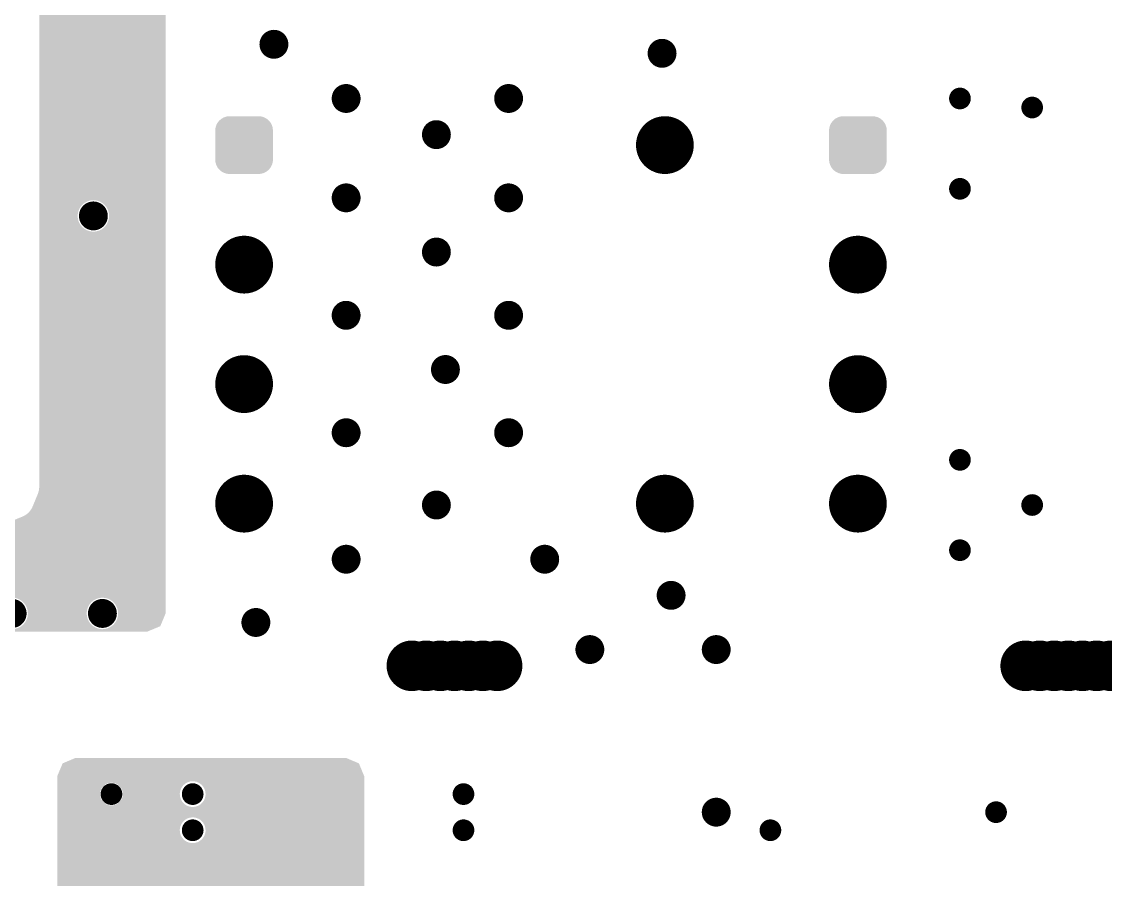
# Model space of a CAD drawing. Extents: x 295 to 953, y 10 to 290.
# Drawn here: x 757.1 to 820, y 122.7 to 172.5 of the extents above; entities that cross this region are included whole.
import ezdxf

# ---------------------------------------------------------------- set-up
doc = ezdxf.new("R2010")
doc.units = 0
doc.header["$LTSCALE"] = 5
doc.header["$MEASUREMENT"] = 0
doc.layers.get('0').update_dxf_attribs({"linetype": 'CONTINUOUS', "lineweight": 25})

msp = doc.modelspace()

# ---------------------------------------------------------------- linework, layer by layer
for points, const_width in [([(771.3, 171.171, 1), (772.138, 171.171, 1)], 0.838), ([(793.827, 170.647, 1), (794.665, 170.647, 1)], 0.838), ([(775.491, 168.028, 1), (776.329, 168.028, 1)], 0.838), ([(784.921, 168.028, 1), (785.759, 168.028, 1)], 0.838), ([(811.219, 168.028, 1), (811.848, 168.028, 1)], 0.629), ([(815.41, 167.504, 1), (816.039, 167.504, 1)], 0.629), ([(780.73, 165.932, 1), (781.568, 165.932, 1)], 0.838), ([(793.571, 165.325, 1), (795.247, 165.325, 1)], 1.676), ([(775.491, 162.265, 1), (776.329, 162.265, 1)], 0.838), ([(784.921, 162.265, 1), (785.759, 162.265, 1)], 0.838), ([(811.219, 162.789, 1), (811.848, 162.789, 1)], 0.629), ([(760.823, 161.218, 1), (761.661, 161.218, 1)], 0.838), ([(769.15, 158.393, 1), (770.827, 158.393, 1)], 1.676), ([(780.73, 159.122, 1), (781.568, 159.122, 1)], 0.838), ([(804.774, 158.393, 1), (806.45, 158.393, 1)], 1.676), ([(775.491, 155.455, 1), (776.329, 155.455, 1)], 0.838), ([(784.921, 155.455, 1), (785.759, 155.455, 1)], 0.838), ([(769.15, 151.465, 1), (770.827, 151.465, 1)], 1.676), ([(781.254, 152.312, 1), (782.092, 152.312, 1)], 0.838), ([(804.774, 151.465, 1), (806.45, 151.465, 1)], 1.676), ([(775.491, 148.645, 1), (776.329, 148.645, 1)], 0.838), ([(784.921, 148.645, 1), (785.759, 148.645, 1)], 0.838), ([(811.219, 147.073, 1), (811.848, 147.073, 1)], 0.629), ([(769.15, 144.533, 1), (770.827, 144.533, 1)], 1.676), ([(793.571, 144.533, 1), (795.247, 144.533, 1)], 1.676), ([(804.774, 144.533, 1), (806.45, 144.533, 1)], 1.676), ([(780.73, 144.454, 1), (781.568, 144.454, 1)], 0.838), ([(815.41, 144.454, 1), (816.039, 144.454, 1)], 0.629), ([(775.491, 141.31, 1), (776.329, 141.31, 1)], 0.838), ([(787.016, 141.31, 1), (787.855, 141.31, 1)], 0.838), ([(811.219, 141.834, 1), (811.848, 141.834, 1)], 0.629), ([(794.351, 139.215, 1), (795.189, 139.215, 1)], 0.838), ([(756.108, 138.167, 1), (756.946, 138.167, 1)], 0.838), ([(761.346, 138.167, 1), (762.185, 138.167, 1)], 0.838), ([(770.252, 137.643, 1), (771.091, 137.643, 1)], 0.838), ([(778.991, 135.129, 1), (780.457, 135.129, 1)], 1.467), ([(779.816, 135.129, 1), (781.283, 135.129, 1)], 1.467), ([(780.642, 135.129, 1), (782.109, 135.129, 1)], 1.467), ([(781.463, 135.129, 1), (782.93, 135.129, 1)], 1.467), ([(782.289, 135.129, 1), (783.756, 135.129, 1)], 1.467), ([(783.115, 135.129, 1), (784.581, 135.129, 1)], 1.467), ([(783.94, 135.129, 1), (785.407, 135.129, 1)], 1.467), ([(789.636, 136.072, 1), (790.474, 136.072, 1)], 0.838), ([(796.97, 136.072, 1), (797.808, 136.072, 1)], 0.838), ([(814.614, 135.129, 1), (816.081, 135.129, 1)], 1.467), ([(815.44, 135.129, 1), (816.907, 135.129, 1)], 1.467), ([(816.265, 135.129, 1), (817.732, 135.129, 1)], 1.467), ([(817.087, 135.129, 1), (818.554, 135.129, 1)], 1.467), ([(817.912, 135.129, 1), (819.379, 135.129, 1)], 1.467), ([(818.738, 135.129, 1), (820.205, 135.129, 1)], 1.467), ([(819.564, 135.129, 1), (821.031, 135.129, 1)], 1.467), ([(761.975, 127.69, 1), (762.604, 127.69, 1)], 0.629), ([(766.69, 127.69, 1), (767.319, 127.69, 1)], 0.629), ([(782.406, 127.69, 1), (783.035, 127.69, 1)], 0.629), ([(796.97, 126.642, 1), (797.808, 126.642, 1)], 0.838), ([(813.315, 126.642, 1), (813.944, 126.642, 1)], 0.629), ([(766.69, 125.594, 1), (767.319, 125.594, 1)], 0.629), ([(782.406, 125.594, 1), (783.035, 125.594, 1)], 0.629), ([(800.218, 125.594, 1), (800.847, 125.594, 1)], 0.629)]:
    msp.add_lwpolyline(points, format="xyb", close=True, dxfattribs=dict(const_width=const_width))
for points in [[(758.098, 162.131), (758.098, 175.496), (765.433, 162.131), (765.433, 175.496)], [(768.461, 166.636), (768.549, 166.747), (771.518, 166.636), (771.425, 166.747)], [(768.549, 166.747), (768.57, 166.764), (771.425, 166.747), (771.41, 166.764)], [(768.57, 166.764), (768.677, 166.855), (771.41, 166.764), (771.297, 166.855)], [(768.677, 166.855), (768.702, 166.868), (771.297, 166.855), (771.279, 166.868)], [(768.702, 166.868), (768.824, 166.935), (771.279, 166.868), (771.148, 166.935)], [(768.824, 166.935), (768.854, 166.944), (771.148, 166.935), (771.13, 166.944)], [(768.854, 166.944), (768.984, 166.984), (771.13, 166.944), (770.985, 166.984)], [(768.984, 166.984), (769.029, 166.989), (770.985, 166.984), (770.969, 166.989)], [(769.029, 166.989), (769.15, 167.001), (770.969, 166.989), (770.827, 167.001)], [(804.085, 166.636), (804.172, 166.747), (807.142, 166.636), (807.049, 166.747)], [(804.172, 166.747), (804.193, 166.764), (807.049, 166.747), (807.034, 166.764)], [(804.193, 166.764), (804.3, 166.855), (807.034, 166.764), (806.92, 166.855)], [(804.3, 166.855), (804.325, 166.868), (806.92, 166.855), (806.903, 166.868)], [(804.325, 166.868), (804.447, 166.935), (806.903, 166.868), (806.772, 166.935)], [(804.447, 166.935), (804.477, 166.944), (806.772, 166.935), (806.753, 166.944)], [(804.477, 166.944), (804.607, 166.984), (806.753, 166.944), (806.609, 166.984)], [(804.607, 166.984), (804.653, 166.989), (806.609, 166.984), (806.592, 166.989)], [(804.653, 166.989), (804.774, 167.001), (806.592, 166.989), (806.45, 167.001)], [(768.312, 166.163), (768.324, 166.305), (771.665, 166.163), (771.65, 166.305)], [(768.312, 164.487), (768.312, 166.163), (771.665, 164.487), (771.665, 166.163)], [(768.324, 166.305), (768.331, 166.33), (771.65, 166.305), (771.648, 166.33)], [(768.331, 166.33), (768.369, 166.466), (771.648, 166.33), (771.606, 166.466)], [(768.369, 166.466), (768.381, 166.49), (771.606, 166.466), (771.599, 166.49)], [(768.381, 166.49), (768.445, 166.616), (771.599, 166.49), (771.53, 166.616)], [(768.445, 166.616), (768.461, 166.636), (771.53, 166.616), (771.518, 166.636)], [(803.935, 166.163), (803.948, 166.305), (807.288, 166.163), (807.274, 166.305)], [(803.935, 164.487), (803.935, 166.163), (807.288, 164.487), (807.288, 166.163)], [(803.948, 166.305), (803.954, 166.33), (807.274, 166.305), (807.272, 166.33)], [(803.954, 166.33), (803.992, 166.466), (807.272, 166.33), (807.229, 166.466)], [(803.992, 166.466), (804.004, 166.49), (807.229, 166.466), (807.222, 166.49)], [(804.004, 166.49), (804.068, 166.616), (807.222, 166.49), (807.153, 166.616)], [(804.068, 166.616), (804.085, 166.636), (807.153, 166.616), (807.142, 166.636)], [(768.326, 164.345), (768.312, 164.487), (771.653, 164.345), (771.665, 164.487)], [(768.329, 164.32), (768.326, 164.345), (771.646, 164.32), (771.653, 164.345)], [(768.371, 164.183), (768.329, 164.32), (771.608, 164.183), (771.646, 164.32)], [(768.378, 164.16), (768.371, 164.183), (771.596, 164.16), (771.608, 164.183)], [(768.447, 164.034), (768.378, 164.16), (771.532, 164.034), (771.596, 164.16)], [(803.95, 164.345), (803.935, 164.487), (807.276, 164.345), (807.288, 164.487)], [(803.952, 164.32), (803.95, 164.345), (807.269, 164.32), (807.276, 164.345)], [(803.994, 164.183), (803.952, 164.32), (807.231, 164.183), (807.269, 164.32)], [(804.002, 164.16), (803.994, 164.183), (807.22, 164.16), (807.231, 164.183)], [(804.071, 164.034), (804.002, 164.16), (807.156, 164.034), (807.22, 164.16)], [(768.458, 164.013), (768.447, 164.034), (771.515, 164.013), (771.532, 164.034)], [(768.551, 163.903), (768.458, 164.013), (771.428, 163.903), (771.515, 164.013)], [(768.566, 163.885), (768.551, 163.903), (771.407, 163.885), (771.428, 163.903)], [(768.68, 163.795), (768.566, 163.885), (771.3, 163.795), (771.407, 163.885)], [(768.698, 163.781), (768.68, 163.795), (771.275, 163.781), (771.3, 163.795)], [(768.828, 163.715), (768.698, 163.781), (771.153, 163.715), (771.275, 163.781)], [(768.847, 163.705), (768.828, 163.715), (771.123, 163.705), (771.153, 163.715)], [(768.992, 163.665), (768.847, 163.705), (770.993, 163.665), (771.123, 163.705)], [(769.008, 163.66), (768.992, 163.665), (770.947, 163.66), (770.993, 163.665)], [(769.15, 163.648), (769.008, 163.66), (770.827, 163.648), (770.947, 163.66)], [(804.082, 164.013), (804.071, 164.034), (807.139, 164.013), (807.156, 164.034)], [(804.175, 163.903), (804.082, 164.013), (807.052, 163.903), (807.139, 164.013)], [(804.19, 163.885), (804.175, 163.903), (807.03, 163.885), (807.052, 163.903)], [(804.304, 163.795), (804.19, 163.885), (806.923, 163.795), (807.03, 163.885)], [(804.321, 163.781), (804.304, 163.795), (806.898, 163.781), (806.923, 163.795)], [(804.452, 163.715), (804.321, 163.781), (806.777, 163.715), (806.898, 163.781)], [(804.47, 163.705), (804.452, 163.715), (806.746, 163.705), (806.777, 163.715)], [(804.615, 163.665), (804.47, 163.705), (806.617, 163.665), (806.746, 163.705)], [(804.632, 163.66), (804.615, 163.665), (806.571, 163.66), (806.617, 163.665)], [(804.774, 163.648), (804.632, 163.66), (806.45, 163.648), (806.571, 163.66)], [(758.098, 162.114), (758.098, 162.131), (761.068, 162.114), (761.242, 162.131)], [(758.098, 162.065), (758.098, 162.114), (760.9, 162.065), (761.068, 162.114)], [(758.098, 161.984), (758.098, 162.065), (760.745, 161.984), (760.9, 162.065)], [(758.098, 161.876), (758.098, 161.984), (760.608, 161.876), (760.745, 161.984)], [(758.098, 161.743), (758.098, 161.876), (760.494, 161.743), (760.608, 161.876)], [(758.098, 161.591), (758.098, 161.743), (760.408, 161.591), (760.494, 161.743)], [(761.449, 162.107), (761.276, 162.131), (765.433, 162.107), (765.433, 162.131)], [(761.615, 162.051), (761.449, 162.107), (765.433, 162.051), (765.433, 162.107)], [(761.767, 161.965), (761.615, 162.051), (765.433, 161.965), (765.433, 162.051)], [(761.9, 161.851), (761.767, 161.965), (765.433, 161.851), (765.433, 161.965)], [(762.008, 161.714), (761.9, 161.851), (765.433, 161.714), (765.433, 161.851)], [(762.089, 161.559), (762.008, 161.714), (765.433, 161.559), (765.433, 161.714)], [(758.098, 161.425), (758.098, 161.591), (760.352, 161.425), (760.408, 161.591)], [(758.098, 161.252), (758.098, 161.425), (760.329, 161.252), (760.352, 161.425)], [(758.098, 161.218), (758.098, 161.252), (760.328, 161.218), (760.329, 161.252)], [(758.098, 161.044), (758.098, 161.218), (760.345, 161.044), (760.328, 161.218)], [(758.098, 160.876), (758.098, 161.044), (760.394, 160.876), (760.345, 161.044)], [(762.076, 160.844), (762.131, 161.01), (765.433, 160.844), (765.433, 161.01)], [(762.139, 161.392), (762.089, 161.559), (765.433, 161.392), (765.433, 161.559)], [(762.131, 161.01), (762.155, 161.183), (765.433, 161.01), (765.433, 161.183)], [(762.155, 161.218), (762.139, 161.392), (765.433, 161.218), (765.433, 161.392)], [(762.155, 161.183), (762.155, 161.218), (765.433, 161.183), (765.433, 161.218)], [(758.098, 160.721), (758.098, 160.876), (760.475, 160.721), (760.394, 160.876)], [(758.098, 160.584), (758.098, 160.721), (760.584, 160.584), (760.475, 160.721)], [(758.098, 160.47), (758.098, 160.584), (760.716, 160.47), (760.584, 160.584)], [(758.098, 160.384), (758.098, 160.47), (760.868, 160.384), (760.716, 160.47)], [(758.098, 160.328), (758.098, 160.384), (761.034, 160.328), (760.868, 160.384)], [(761.583, 160.37), (761.739, 160.451), (765.433, 160.37), (765.433, 160.451)], [(761.739, 160.451), (761.875, 160.559), (765.433, 160.451), (765.433, 160.559)], [(761.875, 160.559), (761.989, 160.692), (765.433, 160.559), (765.433, 160.692)], [(761.989, 160.692), (762.076, 160.844), (765.433, 160.692), (765.433, 160.844)], [(758.098, 160.305), (758.098, 160.328), (761.207, 160.305), (761.034, 160.328)], [(758.098, 160.304), (758.098, 160.305), (761.242, 160.304), (761.207, 160.305)], [(758.098, 145.501), (758.098, 160.304), (765.433, 145.501), (765.433, 160.304)], [(761.242, 160.304), (761.416, 160.321), (765.433, 160.304), (765.433, 160.321)], [(761.416, 160.321), (761.583, 160.37), (765.433, 160.321), (765.433, 160.37)], [(758.019, 145.102), (758.075, 145.281), (765.433, 145.102), (765.433, 145.281)], [(758.075, 145.281), (758.098, 145.466), (765.433, 145.281), (765.433, 145.466)], [(758.098, 145.466), (758.098, 145.501), (765.433, 145.466), (765.433, 145.501)], [(757.713, 144.36), (758.019, 145.102), (765.433, 144.36), (765.433, 145.102)], [(757.458, 143.992), (757.583, 144.131), (765.433, 143.992), (765.433, 144.131)], [(757.583, 144.131), (757.682, 144.291), (765.433, 144.131), (765.433, 144.291)], [(757.682, 144.291), (757.713, 144.36), (765.433, 144.291), (765.433, 144.36)], [(648.085, 143.309), (648.085, 143.406), (765.433, 143.309), (765.433, 143.406)], [(756.003, 143.406), (756.189, 143.423), (765.433, 143.406), (765.433, 143.423)], [(756.189, 143.423), (756.37, 143.472), (765.433, 143.423), (765.433, 143.472)], [(756.37, 143.472), (756.402, 143.485), (765.433, 143.472), (765.433, 143.485)], [(756.402, 143.485), (757.144, 143.791), (765.433, 143.485), (765.433, 143.791)], [(757.144, 143.791), (757.31, 143.877), (765.433, 143.791), (765.433, 143.877)], [(757.31, 143.877), (757.458, 143.992), (765.433, 143.877), (765.433, 143.992)], [(690.217, 143.291), (689.995, 143.309), (765.433, 143.291), (765.433, 143.309)], [(690.425, 143.24), (690.217, 143.291), (765.433, 143.24), (765.433, 143.291)], [(690.622, 143.157), (690.425, 143.24), (765.433, 143.157), (765.433, 143.24)], [(690.705, 143.106), (690.622, 143.157), (765.433, 143.106), (765.433, 143.157)], [(754.497, 143.103), (754.431, 143.106), (765.433, 143.103), (765.433, 143.106)], [(754.652, 143.073), (754.497, 143.103), (765.433, 143.073), (765.433, 143.103)], [(754.798, 143.01), (754.652, 143.073), (765.433, 143.01), (765.433, 143.073)], [(754.927, 142.919), (754.798, 143.01), (765.433, 142.919), (765.433, 143.01)], [(755.033, 142.802), (754.927, 142.919), (765.433, 142.802), (765.433, 142.919)], [(755.113, 142.666), (755.033, 142.802), (765.433, 142.666), (765.433, 142.802)], [(755.084, 141.992), (755.146, 142.137), (765.433, 141.992), (765.433, 142.137)], [(755.163, 142.515), (755.113, 142.666), (765.433, 142.515), (765.433, 142.666)], [(755.146, 142.137), (755.177, 142.292), (765.433, 142.137), (765.433, 142.292)], [(755.179, 142.358), (755.163, 142.515), (765.433, 142.358), (765.433, 142.515)], [(755.177, 142.292), (755.179, 142.358), (765.433, 142.292), (765.433, 142.358)], [(700.254, 141.524), (700.234, 141.61), (765.433, 141.524), (765.433, 141.61)], [(700.271, 141.31), (700.254, 141.524), (765.433, 141.31), (765.433, 141.524)], [(754.431, 141.61), (754.589, 141.627), (765.433, 141.61), (765.433, 141.627)], [(754.589, 141.627), (754.739, 141.676), (765.433, 141.627), (765.433, 141.676)], [(754.739, 141.676), (754.875, 141.756), (765.433, 141.676), (765.433, 141.756)], [(754.875, 141.756), (754.992, 141.863), (765.433, 141.756), (765.433, 141.863)], [(754.992, 141.863), (755.084, 141.992), (765.433, 141.863), (765.433, 141.992)], [(700.234, 141.011), (700.253, 141.088), (765.433, 141.011), (765.433, 141.088)], [(700.253, 141.088), (700.271, 141.31), (765.433, 141.088), (765.433, 141.31)], [(754.497, 141.008), (754.431, 141.011), (765.433, 141.008), (765.433, 141.011)], [(754.652, 140.977), (754.497, 141.008), (765.433, 140.977), (765.433, 141.008)], [(754.798, 140.915), (754.652, 140.977), (765.433, 140.915), (765.433, 140.977)], [(754.927, 140.823), (754.798, 140.915), (765.433, 140.823), (765.433, 140.915)], [(755.033, 140.707), (754.927, 140.823), (765.433, 140.707), (765.433, 140.823)], [(755.113, 140.57), (755.033, 140.707), (765.433, 140.57), (765.433, 140.707)], [(755.163, 140.42), (755.113, 140.57), (765.433, 140.42), (765.433, 140.57)], [(755.179, 140.263), (755.163, 140.42), (765.433, 140.263), (765.433, 140.42)], [(755.177, 140.197), (755.179, 140.263), (765.433, 140.197), (765.433, 140.263)], [(754.739, 139.581), (754.875, 139.66), (765.433, 139.581), (765.433, 139.66)], [(754.875, 139.66), (754.992, 139.767), (765.433, 139.66), (765.433, 139.767)], [(754.992, 139.767), (755.084, 139.896), (765.433, 139.767), (765.433, 139.896)], [(755.084, 139.896), (755.146, 140.042), (765.433, 139.896), (765.433, 140.042)], [(755.146, 140.042), (755.177, 140.197), (765.433, 140.042), (765.433, 140.197)], [(703.725, 139.081), (703.839, 139.213), (765.433, 139.081), (765.433, 139.213)], [(703.839, 139.213), (703.925, 139.365), (765.433, 139.213), (765.433, 139.365)], [(703.925, 139.365), (703.976, 139.514), (765.433, 139.365), (765.433, 139.514)], [(754.431, 139.514), (754.589, 139.531), (765.433, 139.514), (765.433, 139.531)], [(754.589, 139.531), (754.739, 139.581), (765.433, 139.531), (765.433, 139.581)], [(756.561, 139.08), (756.527, 139.081), (761.759, 139.08), (761.766, 139.081)], [(756.681, 139.064), (756.561, 139.08), (761.592, 139.064), (761.759, 139.08)], [(756.735, 139.057), (756.681, 139.064), (761.567, 139.057), (761.592, 139.064)], [(756.86, 139.014), (756.735, 139.057), (761.424, 139.014), (761.567, 139.057)], [(756.9, 139.001), (756.86, 139.014), (761.398, 139.001), (761.424, 139.014)], [(757.018, 138.934), (756.9, 139.001), (761.269, 138.934), (761.398, 139.001)], [(761.8, 139.08), (761.766, 139.081), (765.433, 139.08), (765.433, 139.081)], [(761.973, 139.057), (761.8, 139.08), (765.433, 139.057), (765.433, 139.08)], [(762.139, 139.001), (761.973, 139.057), (765.433, 139.001), (765.433, 139.057)], [(762.291, 138.915), (762.139, 139.001), (765.433, 138.915), (765.433, 139.001)], [(757.052, 138.915), (757.018, 138.934), (761.245, 138.915), (761.269, 138.934)], [(757.157, 138.825), (757.052, 138.915), (761.132, 138.825), (761.245, 138.915)], [(757.185, 138.801), (757.157, 138.825), (761.111, 138.801), (761.132, 138.825)], [(757.271, 138.692), (757.185, 138.801), (761.018, 138.692), (761.111, 138.801)], [(757.294, 138.664), (757.271, 138.692), (761.002, 138.664), (761.018, 138.692)], [(757.358, 138.54), (757.294, 138.664), (760.932, 138.54), (761.002, 138.664)], [(757.374, 138.509), (757.358, 138.54), (760.921, 138.509), (760.932, 138.54)], [(757.414, 138.375), (757.374, 138.509), (760.876, 138.375), (760.921, 138.509)], [(757.424, 138.341), (757.414, 138.375), (760.871, 138.341), (760.876, 138.375)], [(762.424, 138.801), (762.291, 138.915), (765.433, 138.801), (765.433, 138.915)], [(762.532, 138.664), (762.424, 138.801), (765.433, 138.664), (765.433, 138.801)], [(762.613, 138.509), (762.532, 138.664), (765.433, 138.509), (765.433, 138.664)], [(762.662, 138.341), (762.613, 138.509), (765.433, 138.341), (765.433, 138.509)], [(757.291, 137.67), (757.361, 137.794), (760.999, 137.67), (760.935, 137.794)], [(757.361, 137.794), (757.371, 137.825), (760.935, 137.794), (760.918, 137.825)], [(757.371, 137.825), (757.417, 137.959), (760.918, 137.825), (760.879, 137.959)], [(757.417, 137.959), (757.421, 137.993), (760.879, 137.959), (760.869, 137.993)], [(757.421, 137.993), (757.44, 138.133), (760.869, 137.993), (760.855, 138.133)], [(757.437, 138.202), (757.424, 138.341), (760.853, 138.202), (760.871, 138.341)], [(757.44, 138.167), (757.437, 138.202), (760.852, 138.167), (760.853, 138.202)], [(757.44, 138.133), (757.44, 138.167), (760.855, 138.133), (760.852, 138.167)], [(762.513, 137.642), (762.599, 137.794), (765.215, 137.642), (765.278, 137.794)], [(762.599, 137.794), (762.655, 137.959), (765.278, 137.794), (765.347, 137.959)], [(762.655, 137.959), (762.679, 138.133), (765.347, 137.959), (765.419, 138.133)], [(762.679, 138.167), (762.662, 138.341), (765.433, 138.167), (765.433, 138.341)], [(762.679, 138.133), (762.679, 138.167), (765.419, 138.133), (765.433, 138.167)], [(648.147, 137.18), (648.117, 137.253), (764.532, 137.18), (764.709, 137.253)], [(648.293, 137.119), (648.147, 137.18), (764.385, 137.119), (764.531, 137.18)], [(648.147, 137.18), (648.147, 137.18), (764.531, 137.18), (764.532, 137.18)], [(756.527, 137.253), (756.534, 137.254), (761.766, 137.253), (761.731, 137.254)], [(756.534, 137.254), (756.701, 137.27), (761.731, 137.254), (761.611, 137.27)], [(756.701, 137.27), (756.725, 137.277), (761.611, 137.27), (761.558, 137.277)], [(756.725, 137.277), (756.869, 137.32), (761.558, 137.277), (761.432, 137.32)], [(756.869, 137.32), (756.894, 137.333), (761.432, 137.32), (761.392, 137.333)], [(756.894, 137.333), (757.024, 137.4), (761.392, 137.333), (761.274, 137.4)], [(757.024, 137.4), (757.048, 137.42), (761.274, 137.4), (761.24, 137.42)], [(757.048, 137.42), (757.161, 137.509), (761.24, 137.42), (761.136, 137.509)], [(757.161, 137.509), (757.181, 137.533), (761.136, 137.509), (761.107, 137.533)], [(757.181, 137.533), (757.274, 137.642), (761.107, 137.533), (761.021, 137.642)], [(757.274, 137.642), (757.291, 137.67), (761.021, 137.642), (760.999, 137.67)], [(761.766, 137.253), (761.94, 137.27), (764.709, 137.253), (764.749, 137.27)], [(761.94, 137.27), (762.107, 137.32), (764.749, 137.27), (764.869, 137.32)], [(762.107, 137.32), (762.262, 137.4), (764.869, 137.32), (765.064, 137.4)], [(762.262, 137.4), (762.295, 137.426), (765.064, 137.4), (765.126, 137.426)], [(762.295, 137.426), (762.399, 137.509), (765.126, 137.426), (765.16, 137.509)], [(762.399, 137.509), (762.513, 137.642), (765.16, 137.509), (765.215, 137.642)], [(759.457, 129.474), (760.198, 129.785), (776.651, 129.474), (775.91, 129.785)], [(759.146, 128.733), (759.457, 129.474), (776.958, 128.733), (776.651, 129.474)], [(759.146, 128.438), (759.146, 128.733), (776.958, 128.438), (776.958, 128.733)], [(759.146, 128.421), (759.146, 128.438), (766.847, 128.421), (767.004, 128.438)], [(759.146, 128.372), (759.146, 128.421), (766.697, 128.372), (766.847, 128.421)], [(759.146, 128.35), (759.146, 128.372), (766.659, 128.35), (766.697, 128.372)], [(759.146, 128.348), (759.146, 128.35), (762.242, 128.348), (762.289, 128.35)], [(759.146, 128.343), (759.146, 128.348), (762.196, 128.343), (762.242, 128.348)], [(759.146, 128.335), (759.146, 128.343), (762.149, 128.335), (762.196, 128.343)], [(759.146, 128.323), (759.146, 128.335), (762.104, 128.323), (762.149, 128.335)], [(759.146, 128.308), (759.146, 128.323), (762.059, 128.308), (762.104, 128.323)], [(759.146, 128.29), (759.146, 128.308), (762.016, 128.29), (762.059, 128.308)], [(762.322, 128.349), (762.289, 128.35), (766.658, 128.349), (766.659, 128.35)], [(762.369, 128.345), (762.322, 128.349), (766.651, 128.345), (766.658, 128.349)], [(762.415, 128.338), (762.369, 128.345), (766.639, 128.338), (766.651, 128.345)], [(762.461, 128.327), (762.415, 128.338), (766.621, 128.327), (766.639, 128.338)], [(762.506, 128.313), (762.461, 128.327), (766.597, 128.313), (766.621, 128.327)], [(762.55, 128.296), (762.506, 128.313), (766.568, 128.296), (766.597, 128.313)], [(767.07, 128.435), (767.004, 128.438), (776.958, 128.435), (776.958, 128.438)], [(767.225, 128.404), (767.07, 128.435), (776.958, 128.404), (776.958, 128.435)], [(767.371, 128.342), (767.225, 128.404), (776.958, 128.342), (776.958, 128.404)], [(767.5, 128.25), (767.371, 128.342), (776.958, 128.25), (776.958, 128.342)], [(759.146, 128.269), (759.146, 128.29), (761.974, 128.269), (762.016, 128.29)], [(759.146, 128.245), (759.146, 128.269), (761.933, 128.245), (761.974, 128.269)], [(759.146, 128.227), (759.146, 128.245), (761.906, 128.227), (761.933, 128.245)], [(759.146, 128.108), (759.146, 128.227), (762.025, 128.108), (761.906, 128.227)], [(759.146, 128.073), (759.146, 128.108), (766.364, 128.073), (766.389, 128.108)], [(759.146, 128.034), (759.146, 128.073), (761.726, 128.034), (761.752, 128.073)], [(759.146, 127.993), (759.146, 128.034), (761.703, 127.993), (761.726, 128.034)], [(759.146, 127.95), (759.146, 127.993), (761.683, 127.95), (761.703, 127.993)], [(759.146, 127.906), (759.146, 127.95), (761.666, 127.906), (761.683, 127.95)], [(759.146, 127.861), (759.146, 127.906), (761.652, 127.861), (761.666, 127.906)], [(759.146, 127.816), (759.146, 127.861), (761.642, 127.816), (761.652, 127.861)], [(759.146, 127.769), (759.146, 127.816), (761.634, 127.769), (761.642, 127.816)], [(759.146, 127.722), (759.146, 127.769), (761.63, 127.722), (761.634, 127.769)], [(759.146, 127.675), (759.146, 127.722), (761.63, 127.675), (761.63, 127.722)], [(759.146, 127.628), (759.146, 127.675), (761.632, 127.628), (761.63, 127.675)], [(761.871, 127.954), (761.752, 128.073), (762.708, 127.954), (762.827, 128.073)], [(761.795, 127.696), (761.796, 127.724), (762.784, 127.696), (762.782, 127.724)], [(761.795, 127.683), (761.795, 127.696), (762.784, 127.683), (762.784, 127.696)], [(761.796, 127.655), (761.795, 127.683), (762.783, 127.655), (762.784, 127.683)], [(761.796, 127.724), (761.798, 127.737), (762.782, 127.724), (762.782, 127.737)], [(761.798, 127.737), (761.801, 127.764), (762.782, 127.737), (762.778, 127.764)], [(761.801, 127.764), (761.803, 127.777), (762.778, 127.764), (762.776, 127.777)], [(761.803, 127.777), (761.808, 127.804), (762.776, 127.777), (762.77, 127.804)], [(761.808, 127.804), (761.812, 127.817), (762.77, 127.804), (762.767, 127.817)], [(761.812, 127.817), (761.819, 127.843), (762.767, 127.817), (762.759, 127.843)], [(761.819, 127.843), (761.824, 127.856), (762.759, 127.843), (762.755, 127.856)], [(761.824, 127.856), (761.834, 127.881), (762.755, 127.856), (762.745, 127.881)], [(761.834, 127.881), (761.839, 127.893), (762.745, 127.881), (762.74, 127.893)], [(761.839, 127.893), (761.851, 127.918), (762.74, 127.893), (762.728, 127.918)], [(761.851, 127.918), (761.858, 127.93), (762.728, 127.918), (762.722, 127.93)], [(761.858, 127.93), (761.871, 127.954), (762.722, 127.93), (762.708, 127.954)], [(762.025, 128.108), (762.055, 128.125), (762.554, 128.108), (762.524, 128.125)], [(762.055, 128.125), (762.061, 128.128), (762.524, 128.125), (762.518, 128.128)], [(762.061, 128.128), (762.092, 128.143), (762.518, 128.128), (762.487, 128.143)], [(762.092, 128.143), (762.098, 128.145), (762.487, 128.143), (762.481, 128.145)], [(762.098, 128.145), (762.129, 128.158), (762.481, 128.145), (762.449, 128.158)], [(762.129, 128.158), (762.136, 128.16), (762.449, 128.158), (762.443, 128.16)], [(762.136, 128.16), (762.169, 128.169), (762.443, 128.16), (762.41, 128.169)], [(762.169, 128.169), (762.176, 128.171), (762.41, 128.169), (762.404, 128.171)], [(762.176, 128.171), (762.208, 128.177), (762.404, 128.171), (762.369, 128.177)], [(762.208, 128.177), (762.217, 128.178), (762.369, 128.177), (762.364, 128.178)], [(762.217, 128.178), (762.249, 128.182), (762.364, 128.178), (762.328, 128.182)], [(762.249, 128.182), (762.261, 128.183), (762.328, 128.182), (762.324, 128.183)], [(762.261, 128.183), (762.289, 128.184), (762.324, 128.183), (762.289, 128.184)], [(762.559, 128.292), (762.55, 128.296), (766.56, 128.292), (766.568, 128.296)], [(762.554, 128.108), (762.631, 128.185), (766.389, 128.108), (766.444, 128.185)], [(762.593, 128.276), (762.559, 128.292), (766.543, 128.276), (766.56, 128.292)], [(762.634, 128.253), (762.593, 128.276), (766.518, 128.253), (766.543, 128.276)], [(762.631, 128.185), (762.673, 128.227), (766.444, 128.185), (766.49, 128.227)], [(762.673, 128.227), (762.634, 128.253), (766.49, 128.227), (766.518, 128.253)], [(762.837, 128.058), (762.827, 128.073), (766.354, 128.058), (766.364, 128.073)], [(762.838, 128.056), (762.837, 128.058), (766.352, 128.056), (766.354, 128.058)], [(762.862, 128.018), (762.838, 128.056), (766.336, 128.018), (766.352, 128.056)], [(762.884, 127.976), (762.862, 128.018), (766.318, 127.976), (766.336, 128.018)], [(762.903, 127.933), (762.884, 127.976), (766.299, 127.933), (766.318, 127.976)], [(762.911, 127.911), (762.903, 127.933), (766.29, 127.911), (766.299, 127.933)], [(762.919, 127.889), (762.911, 127.911), (766.285, 127.889), (766.29, 127.911)], [(762.931, 127.844), (762.919, 127.889), (766.277, 127.844), (766.285, 127.889)], [(762.941, 127.798), (762.931, 127.844), (766.267, 127.798), (766.277, 127.844)], [(762.946, 127.755), (762.941, 127.798), (766.259, 127.755), (766.267, 127.798)], [(762.947, 127.751), (762.946, 127.755), (766.259, 127.751), (766.259, 127.755)], [(762.949, 127.704), (762.947, 127.751), (766.257, 127.704), (766.259, 127.751)], [(762.949, 127.69), (762.949, 127.704), (766.256, 127.69), (766.257, 127.704)], [(762.949, 127.657), (762.949, 127.69), (766.26, 127.657), (766.256, 127.69)], [(767.606, 128.134), (767.5, 128.25), (776.958, 128.134), (776.958, 128.25)], [(767.686, 127.997), (767.606, 128.134), (776.958, 127.997), (776.958, 128.134)], [(767.736, 127.847), (767.686, 127.997), (776.958, 127.847), (776.958, 127.997)], [(767.752, 127.69), (767.736, 127.847), (776.958, 127.69), (776.958, 127.847)], [(767.75, 127.624), (767.752, 127.69), (776.958, 127.624), (776.958, 127.69)], [(759.146, 127.582), (759.146, 127.628), (761.638, 127.582), (761.632, 127.628)], [(759.146, 127.535), (759.146, 127.582), (761.648, 127.535), (761.638, 127.582)], [(759.146, 127.49), (759.146, 127.535), (761.66, 127.49), (761.648, 127.535)], [(759.146, 127.446), (759.146, 127.49), (761.676, 127.446), (761.66, 127.49)], [(759.146, 127.403), (759.146, 127.446), (761.695, 127.403), (761.676, 127.446)], [(759.146, 127.361), (759.146, 127.403), (761.717, 127.361), (761.695, 127.403)], [(759.146, 127.321), (759.146, 127.361), (761.742, 127.321), (761.717, 127.361)], [(759.146, 127.306), (759.146, 127.321), (761.752, 127.306), (761.742, 127.321)], [(759.146, 127.271), (759.146, 127.306), (766.387, 127.271), (766.367, 127.306)], [(759.146, 127.152), (759.146, 127.271), (761.906, 127.152), (762.025, 127.271)], [(759.146, 127.126), (759.146, 127.152), (761.945, 127.126), (761.906, 127.152)], [(759.146, 127.103), (759.146, 127.126), (761.986, 127.103), (761.945, 127.126)], [(759.146, 127.083), (759.146, 127.103), (762.029, 127.083), (761.986, 127.103)], [(759.146, 127.066), (759.146, 127.083), (762.073, 127.066), (762.029, 127.083)], [(759.146, 127.052), (759.146, 127.066), (762.118, 127.052), (762.073, 127.066)], [(759.146, 127.042), (759.146, 127.052), (762.164, 127.042), (762.118, 127.052)], [(759.146, 127.034), (759.146, 127.042), (762.21, 127.034), (762.164, 127.042)], [(761.752, 127.306), (761.871, 127.425), (762.827, 127.306), (762.708, 127.425)], [(761.797, 127.642), (761.796, 127.655), (762.781, 127.642), (762.783, 127.655)], [(761.801, 127.615), (761.797, 127.642), (762.778, 127.615), (762.781, 127.642)], [(761.803, 127.602), (761.801, 127.615), (762.776, 127.602), (762.778, 127.615)], [(761.809, 127.575), (761.803, 127.602), (762.771, 127.575), (762.776, 127.602)], [(761.812, 127.562), (761.809, 127.575), (762.767, 127.562), (762.771, 127.575)], [(761.82, 127.536), (761.812, 127.562), (762.759, 127.536), (762.767, 127.562)], [(761.824, 127.523), (761.82, 127.536), (762.755, 127.523), (762.759, 127.536)], [(761.834, 127.498), (761.824, 127.523), (762.745, 127.498), (762.755, 127.523)], [(761.839, 127.486), (761.834, 127.498), (762.74, 127.486), (762.745, 127.498)], [(761.851, 127.461), (761.839, 127.486), (762.728, 127.461), (762.74, 127.486)], [(761.857, 127.449), (761.851, 127.461), (762.721, 127.449), (762.728, 127.461)], [(761.871, 127.426), (761.857, 127.449), (762.708, 127.426), (762.721, 127.449)], [(761.871, 127.425), (761.871, 127.426), (762.708, 127.425), (762.708, 127.426)], [(762.055, 127.254), (762.025, 127.271), (762.524, 127.254), (762.554, 127.271)], [(762.061, 127.251), (762.055, 127.254), (762.518, 127.251), (762.524, 127.254)], [(762.092, 127.236), (762.061, 127.251), (762.487, 127.236), (762.518, 127.251)], [(762.098, 127.234), (762.092, 127.236), (762.481, 127.234), (762.487, 127.236)], [(762.13, 127.222), (762.098, 127.234), (762.449, 127.222), (762.481, 127.234)], [(762.136, 127.22), (762.13, 127.222), (762.442, 127.22), (762.449, 127.222)], [(762.169, 127.21), (762.136, 127.22), (762.41, 127.21), (762.442, 127.22)], [(762.175, 127.209), (762.169, 127.21), (762.403, 127.209), (762.41, 127.21)], [(762.21, 127.202), (762.175, 127.209), (762.371, 127.202), (762.403, 127.209)], [(762.215, 127.201), (762.21, 127.202), (762.362, 127.201), (762.371, 127.202)], [(762.251, 127.197), (762.215, 127.201), (762.33, 127.197), (762.362, 127.201)], [(762.255, 127.196), (762.251, 127.197), (762.318, 127.196), (762.33, 127.197)], [(762.289, 127.195), (762.255, 127.196), (762.289, 127.195), (762.318, 127.196)], [(762.398, 127.038), (762.444, 127.048), (766.636, 127.038), (766.623, 127.048)], [(762.444, 127.048), (762.489, 127.06), (766.623, 127.048), (766.606, 127.06)], [(762.489, 127.06), (762.533, 127.076), (766.606, 127.06), (766.583, 127.076)], [(762.533, 127.076), (762.576, 127.095), (766.583, 127.076), (766.557, 127.095)], [(762.579, 127.246), (762.554, 127.271), (766.402, 127.246), (766.387, 127.271)], [(762.576, 127.095), (762.618, 127.117), (766.557, 127.095), (766.526, 127.117)], [(762.673, 127.152), (762.579, 127.246), (766.488, 127.152), (766.402, 127.246)], [(762.618, 127.117), (762.637, 127.129), (766.526, 127.117), (766.509, 127.129)], [(762.637, 127.129), (762.658, 127.142), (766.509, 127.129), (766.497, 127.142)], [(762.658, 127.142), (762.673, 127.152), (766.497, 127.142), (766.488, 127.152)], [(762.827, 127.306), (762.853, 127.346), (766.367, 127.306), (766.344, 127.346)], [(762.853, 127.346), (762.873, 127.382), (766.344, 127.346), (766.322, 127.382)], [(762.873, 127.382), (762.876, 127.387), (766.322, 127.382), (766.321, 127.387)], [(762.876, 127.387), (762.896, 127.429), (766.321, 127.387), (766.307, 127.429)], [(762.896, 127.429), (762.913, 127.473), (766.307, 127.429), (766.293, 127.473)], [(762.913, 127.473), (762.927, 127.518), (766.293, 127.473), (766.278, 127.518)], [(762.927, 127.518), (762.93, 127.532), (766.278, 127.518), (766.273, 127.532)], [(762.93, 127.532), (762.937, 127.564), (766.273, 127.532), (766.27, 127.564)], [(762.937, 127.564), (762.945, 127.61), (766.27, 127.564), (766.265, 127.61)], [(762.945, 127.61), (762.949, 127.657), (766.265, 127.61), (766.26, 127.657)], [(767.312, 127.008), (767.448, 127.087), (776.958, 127.008), (776.958, 127.087)], [(767.448, 127.087), (767.565, 127.194), (776.958, 127.087), (776.958, 127.194)], [(767.565, 127.194), (767.657, 127.323), (776.958, 127.194), (776.958, 127.323)], [(767.657, 127.323), (767.719, 127.469), (776.958, 127.323), (776.958, 127.469)], [(767.719, 127.469), (767.75, 127.624), (776.958, 127.469), (776.958, 127.624)], [(759.146, 127.03), (759.146, 127.034), (762.257, 127.03), (762.21, 127.034)], [(759.146, 126.975), (759.146, 127.03), (766.783, 126.975), (766.656, 127.03)], [(759.146, 127.03), (759.146, 127.03), (762.304, 127.03), (762.257, 127.03)], [(759.146, 126.944), (759.146, 126.975), (766.938, 126.944), (766.783, 126.975)], [(759.146, 126.941), (759.146, 126.944), (767.004, 126.941), (766.938, 126.944)], [(759.146, 126.342), (759.146, 126.941), (776.958, 126.342), (776.958, 126.941)], [(762.304, 127.03), (762.351, 127.032), (766.656, 127.03), (766.65, 127.032)], [(762.351, 127.032), (762.389, 127.037), (766.65, 127.032), (766.638, 127.037)], [(762.389, 127.037), (762.398, 127.038), (766.638, 127.037), (766.636, 127.038)], [(767.004, 126.941), (767.162, 126.958), (776.958, 126.941), (776.958, 126.958)], [(767.162, 126.958), (767.312, 127.008), (776.958, 126.958), (776.958, 127.008)], [(759.146, 126.325), (759.146, 126.342), (766.847, 126.325), (767.004, 126.342)], [(759.146, 126.276), (759.146, 126.325), (766.697, 126.276), (766.847, 126.325)], [(759.146, 126.196), (759.146, 126.276), (766.56, 126.196), (766.697, 126.276)], [(759.146, 126.089), (759.146, 126.196), (766.444, 126.089), (766.56, 126.196)], [(759.146, 125.96), (759.146, 126.089), (766.352, 125.96), (766.444, 126.089)], [(759.146, 125.815), (759.146, 125.96), (766.29, 125.815), (766.352, 125.96)], [(759.146, 125.66), (759.146, 125.815), (766.259, 125.66), (766.29, 125.815)], [(767.07, 126.339), (767.004, 126.342), (776.958, 126.339), (776.958, 126.342)], [(767.225, 126.309), (767.07, 126.339), (776.958, 126.309), (776.958, 126.339)], [(767.371, 126.246), (767.225, 126.309), (776.958, 126.246), (776.958, 126.309)], [(767.5, 126.155), (767.371, 126.246), (776.958, 126.155), (776.958, 126.246)], [(767.606, 126.038), (767.5, 126.155), (776.958, 126.038), (776.958, 126.155)], [(767.686, 125.902), (767.606, 126.038), (776.958, 125.902), (776.958, 126.038)], [(767.736, 125.751), (767.686, 125.902), (776.958, 125.751), (776.958, 125.902)], [(759.146, 125.594), (759.146, 125.66), (766.256, 125.594), (766.259, 125.66)], [(759.146, 125.437), (759.146, 125.594), (766.273, 125.437), (766.256, 125.594)], [(759.146, 125.287), (759.146, 125.437), (766.322, 125.287), (766.273, 125.437)], [(759.146, 125.15), (759.146, 125.287), (766.402, 125.15), (766.322, 125.287)], [(767.565, 125.099), (767.657, 125.228), (776.958, 125.099), (776.958, 125.228)], [(767.657, 125.228), (767.719, 125.373), (776.958, 125.228), (776.958, 125.373)], [(767.719, 125.373), (767.75, 125.528), (776.958, 125.373), (776.958, 125.528)], [(767.752, 125.594), (767.736, 125.751), (776.958, 125.594), (776.958, 125.751)], [(767.75, 125.528), (767.752, 125.594), (776.958, 125.528), (776.958, 125.594)], [(759.146, 125.033), (759.146, 125.15), (766.509, 125.033), (766.402, 125.15)], [(759.146, 124.942), (759.146, 125.033), (766.638, 124.942), (766.509, 125.033)], [(759.146, 124.879), (759.146, 124.942), (766.783, 124.879), (766.638, 124.942)], [(759.146, 124.849), (759.146, 124.879), (766.938, 124.849), (766.783, 124.879)], [(759.146, 124.846), (759.146, 124.849), (767.004, 124.846), (766.938, 124.849)], [(759.146, 121.103), (759.146, 124.846), (776.958, 121.103), (776.958, 124.846)], [(767.004, 124.846), (767.162, 124.863), (776.958, 124.846), (776.958, 124.863)], [(767.162, 124.863), (767.312, 124.912), (776.958, 124.863), (776.958, 124.912)], [(767.312, 124.912), (767.448, 124.992), (776.958, 124.912), (776.958, 124.992)], [(767.448, 124.992), (767.565, 125.099), (776.958, 124.992), (776.958, 125.099)]]:
    msp.add_solid(points)

doc.saveas('drawing.dxf')
